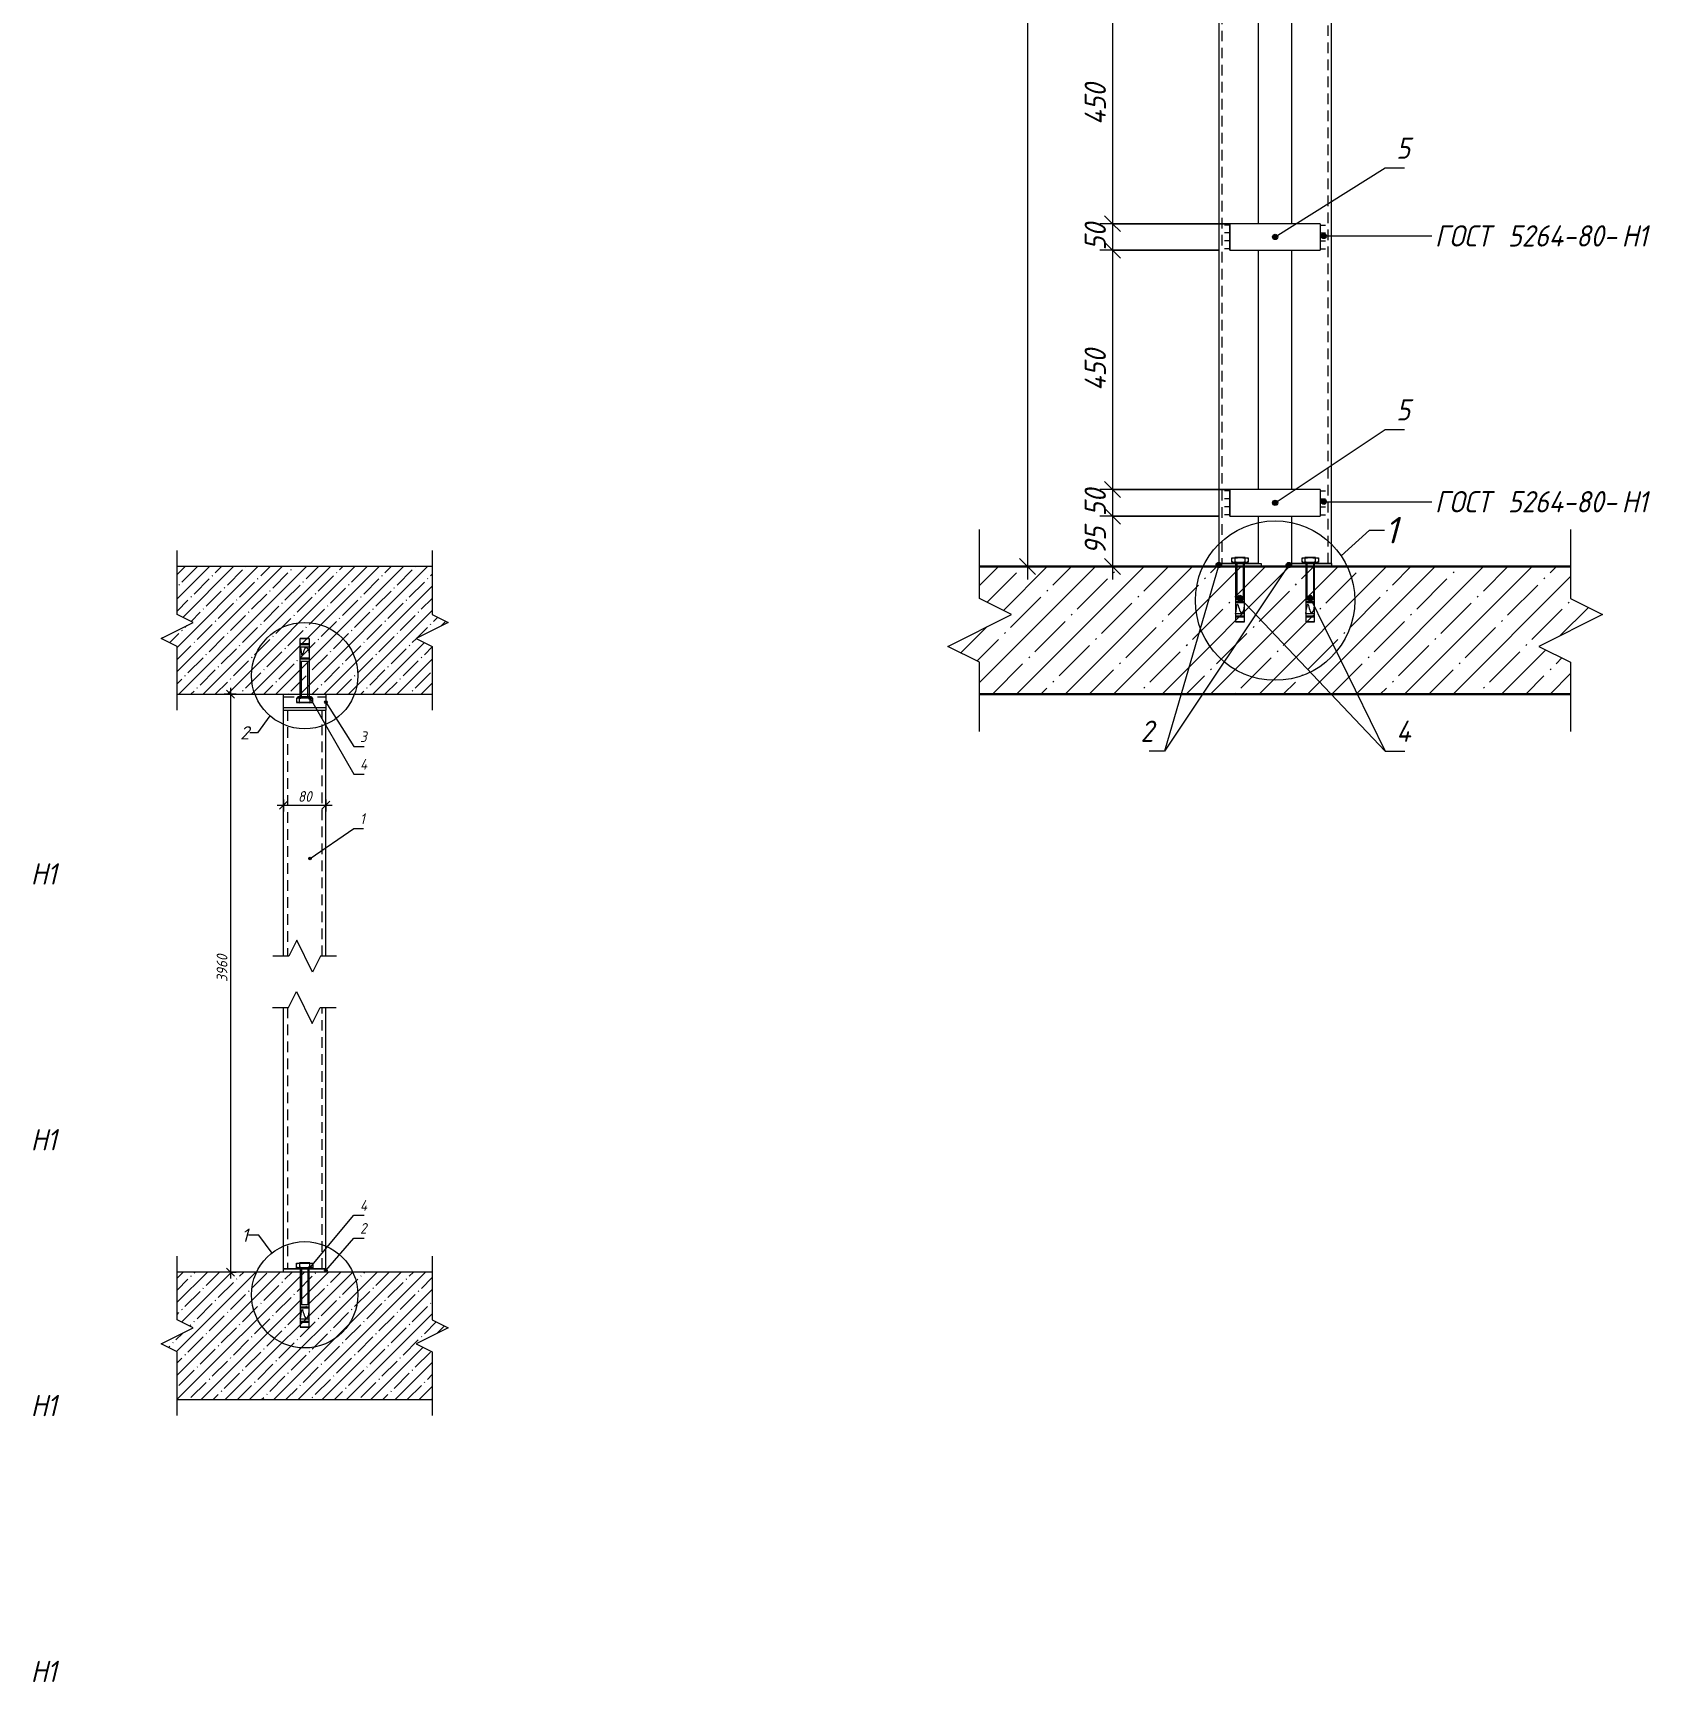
# Model space of a CAD drawing. Header units: millimetres. Extents: x 1525 to 46824, y -520 to 14115.
# Drawn here: x 24250 to 27292, y 6222 to 9324 of the extents above; entities that cross this region are included whole.
import ezdxf

# ---------------------------------------------------------------- set-up
doc = ezdxf.new("R2010")
doc.units = ezdxf.units.MM
doc.linetypes.add('200_ШТРИХ_ш1п0_6_', pattern=[32, 20, -12])
for name, color, linetype, lineweight in [('A-ANNO-DIMS', 7, 'Continuous', 9), ('A-ANNO-DIMS-10', 7, 'Continuous', 9), ('A-ANNO-DIMS-20', 7, 'Continuous', 9), ('A-DETL-1', 7, 'Continuous', 5), ('A-DETL-2', 7, '200_ШТРИХ_ш1п0_6_', 5), ('A-DETL-GENF-1', 7, 'Continuous', 5), ('A-FLOR-FNSH-1', 7, 'Continuous', 30), ('A-FLOR-FNSH-2', 7, 'Continuous', 20), ('A-FLOR-PATT-1', 7, 'Continuous', 5), ('A-GENM', 7, 'Continuous', 9), ('A-GENM-IDEN', 7, 'Continuous', 9), ('G-ANNO-TEXT', 7, 'Continuous', 9)]:
    doc.layers.add(name, color=color, linetype=linetype, lineweight=lineweight)
doc.styles.add('ISOCPEUR_I_1', font='isocpeui.ttf', dxfattribs={"width": 0.9, "height": 40})
doc.styles.add('ISOCPEUR_I_2', font='isocpeui.ttf', dxfattribs={"height": 50})
doc.styles.add('ISOCPEUR_I_3', font='isocpeui.ttf', dxfattribs={"width": 0.9, "height": 20})
doc.styles.add('ISOCPEUR_I_4', font='isocpeui.ttf', dxfattribs={"height": 25})
doc.dimstyles.new('ISO-2_0_0_9К_СРЕДНИЙ', dxfattribs={"dimscale": 304.8, "dimtxt": 39.839247, "dimasz": 0.098425, "dimexe": 0.07874, "dimexo": 0, "dimgap": 0, "dimtad": 1, "dimdec": 0, "dimzin": 0, "dimdsep": 46, "dimtxsty": 'ISOCPEUR_I_1', "dimblk1": 'OBLIQUE', "dimblk2": 'OBLIQUE', "dimsah": 1, "dimcen": 0.09, "dimdle": 0.07874, "dimazin": 0, "dimtfac": 1, "dimtdec": 4, "dimtix": 1, "dimtmove": 0, "dimatfit": 3, "dimfxl": 1, "dimtvp": 1, "dimtolj": 1, "dimtzin": 0, "dimarcsym": 2})
doc.dimstyles.new('ISO-2_0_0_9К_СРЕДНИЙ_1', dxfattribs={"dimscale": 304.8, "dimtxt": 19.919624, "dimasz": 0.049213, "dimexe": 0.03937, "dimexo": 0, "dimgap": 0, "dimtad": 1, "dimdec": 0, "dimzin": 0, "dimdsep": 46, "dimtxsty": 'ISOCPEUR_I_3', "dimblk1": 'OBLIQUE', "dimblk2": 'OBLIQUE', "dimsah": 1, "dimcen": 0.09, "dimdle": 0.03937, "dimazin": 0, "dimtfac": 1, "dimtdec": 4, "dimtix": 1, "dimtmove": 0, "dimatfit": 3, "dimfxl": 1, "dimtvp": 1, "dimtolj": 1, "dimtzin": 0, "dimarcsym": 2})
pattern_1 = [(45, (25858.573, 4305), (-22.80985, 22.80985), []), (45, (25881.383, 4305), (-22.80985, 22.80985), [40.322, -8.064, 1.341, -6.723])]

# ---------------------------------------------------------------- blocks, each defined once
blk = doc.blocks.new('Фахверк_Влож_Швеллер - Швеллер_Фахверка-28275502-АР1_1_Ф-22_2-3 эт_ копия')
at = {"layer": 'A-GENM'}
for p, q in [((10230, 8050), (10310, 8050)), ((10230, 7587.1), (10230, 8050)), ((10310, 7587.1), (10310, 8050))]:
    blk.add_line(p, q, dxfattribs=at)
blk = doc.blocks.new('Фахверк_Влож_Полоса верхняя - Полоса верхняя_Фахверка-25617959-АР1_1_Ф-22_2-3 эт_ копия')
at = {"layer": 'A-GENM'}
for p, q in [((10230, 8055), (10230, 8080)), ((10310, 8080), (10310, 8055)), ((10230, 8050), (10230, 8055)), ((10230, 8055), (10310, 8055)), ((10230, 8050), (10310, 8050)), ((10310, 8055), (10310, 8050))]:
    blk.add_line(p, q, dxfattribs=at)
blk = doc.blocks.new('DET_L_Линия разрыва1 - М10-27046020-АР1_1_Ф-22_2-3 эт_ копия')
at = {"layer": 'A-DETL-GENF-1'}
for p, q in [((10030, 8230), (10030, 8350)), ((10060, 8215), (10030, 8230)), ((10000, 8185), (10060, 8215)), ((10030, 8170), (10000, 8185)), ((10030, 8050), (10030, 8170))]:
    blk.add_line(p, q, dxfattribs=at)
blk = doc.blocks.new('DET_L_Линия разрыва1 - М10-V5-АР1_1_Ф-22_2-3 эт_ копия')
at = {"layer": 'A-DETL-GENF-1'}
for p, q in [((10510, 8350), (10510, 8230)), ((10510, 8230), (10540, 8215)), ((10540, 8215), (10480, 8185)), ((10480, 8185), (10510, 8170)), ((10510, 8170), (10510, 8050))]:
    blk.add_line(p, q, dxfattribs=at)
blk = doc.blocks.new('DET_L_Линия разрыва1 - М10-27045875-АР1_1_Ф-22_2-3 эт_ копия')
at = {"layer": 'A-DETL-GENF-1'}
for p, q in [((10255, 7617.1), (10240, 7587.1)), ((10285, 7557.1), (10255, 7617.1)), ((10240, 7587.1), (10210, 7587.1)), ((10300, 7587.1), (10285, 7557.1)), ((10330, 7587.1), (10300, 7587.1))]:
    blk.add_line(p, q, dxfattribs=at)
blk = doc.blocks.new('Фахверк_Влож_Швеллер - Швеллер_Фахверка-V6-АР1_1_Ф-22_2-3 эт_ копия')
at = {"layer": 'A-GENM'}
for p, q in [((10230, 6999.1), (10230, 7490.7)), ((10310, 6999.1), (10310, 7490.7)), ((10310, 6999.1), (10230, 6999.1))]:
    blk.add_line(p, q, dxfattribs=at)
blk = doc.blocks.new('Фахверк_Влож_Полоса нижняя - Полоса_Фахверка-25617960-АР1_1_Ф-22_2-3 эт_ копия')
at = {"layer": 'A-GENM'}
for p, q in [((10230, 6993.1), (10230, 6999.1)), ((10230, 6999.1), (10310, 6999.1)), ((10310, 6999.1), (10310, 6993.1))]:
    blk.add_line(p, q, dxfattribs=at)
blk = doc.blocks.new('DET_L_Линия разрыва1 - М10-27045885-АР1_1_Ф-22_2-3 эт_ копия')
at = {"layer": 'A-DETL-GENF-1'}
for p, q in [((10239.3, 7490.7), (10254.3, 7520.7)), ((10254.3, 7520.7), (10284.3, 7460.7)), ((10209.3, 7490.7), (10239.3, 7490.7)), ((10284.3, 7460.7), (10299.3, 7490.7)), ((10299.3, 7490.7), (10329.3, 7490.7))]:
    blk.add_line(p, q, dxfattribs=at)
blk = doc.blocks.new('Фахверк_Влож_Полоса боковая - Полоса_Фахверка-25655111-АР1_1_Ф-26_ Ф-26_1_3 эт_')
at = {"layer": 'A-GENM'}
for p, q in [((-7885, 11915), (-7885, 11965)), ((-7715, 11965), (-7885, 11965)), ((-7715, 11965), (-7715, 11915)), ((-7885, 11915), (-7715, 11915))]:
    blk.add_line(p, q, dxfattribs=at)
blk = doc.blocks.new('Фахверк_Влож_Уголок - Уголок_Фахверка-30979597-АР1_1_Ф-26_ Ф-26_1_3 эт_')
at = {"layer": 'A-GENM'}
for p, q in [((-7694, 8326), (-7694, 12240)), ((-7769, 9415), (-7769, 8965)), ((-7769, 8915), (-7769, 8465)), ((-7769, 8415), (-7769, 8326)), ((-7694, 8326), (-7769, 8326))]:
    blk.add_line(p, q, dxfattribs=at)
blk = doc.blocks.new('Фахверк_Влож_Полоса нижняя - Полоса_Фахверка-25617960-АР1_1_Ф-26_ Ф-26_1_3 эт_')
at = {"layer": 'A-GENM'}
for p, q in [((-7774, 8320), (-7774, 8326)), ((-7774, 8326), (-7694, 8326)), ((-7694, 8326), (-7694, 8320))]:
    blk.add_line(p, q, dxfattribs=at)
blk = doc.blocks.new('Фахверк_Влож_Уголок - Уголок_Фахверка-30979598-АР1_1_Ф-26_ Ф-26_1_3 эт_')
at = {"layer": 'A-GENM'}
for p, q in [((-7906, 12240), (-7906, 8326)), ((-7831, 8965), (-7831, 9415)), ((-7831, 8465), (-7831, 8915)), ((-7831, 8326), (-7831, 8415)), ((-7831, 8326), (-7906, 8326))]:
    blk.add_line(p, q, dxfattribs=at)
blk = doc.blocks.new('DET_L_Линия разрыва1 - М20-27085586-АР1_1_Ф-26_ Ф-26_1_3 эт_')
at = {"layer": 'A-DETL-GENF-1'}
for p, q in [((-8356, 12455), (-8356, 12585)), ((-8296, 12425), (-8356, 12455)), ((-8416, 12365), (-8296, 12425)), ((-8356, 12335), (-8416, 12365)), ((-8356, 12205), (-8356, 12335))]:
    blk.add_line(p, q, dxfattribs=at)
blk = doc.blocks.new('DIMBLOCK48-АР1_1_Ф-22_2-3 эт_ копия')
at = {"layer": 'A-ANNO-DIMS-10'}
for p, q in [((24632.2, 8080), (24609.6, 8080)), ((24621.6, 8092), (24621.6, 6981.1)), ((24621.6, 8080), (24632.2, 8080)), ((24632.2, 6993.1), (24609.6, 6993.1)), ((24621.6, 6993.1), (24632.2, 6993.1))]:
    blk.add_line(p, q, dxfattribs=at)
at = {"layer": 'A-ANNO-DIMS-10', "lineweight": 20}
for p, q in [((24621.6, 8080), (24614.1, 8087.5)), ((24621.6, 8080), (24629.1, 8072.5)), ((24621.6, 6993.1), (24614.1, 7000.6)), ((24621.6, 6993.1), (24629.1, 6985.6))]:
    blk.add_line(p, q, dxfattribs=at)
at = {"layer": 'A-ANNO-DIMS-10', "color": 0, "insert": (24595.4, 7538.9), "char_height": 20, "width": 60.678, "attachment_point": 1, "rotation": 90, "line_spacing_factor": 1.149209, "style": 'ISOCPEUR_I_3'}
blk.add_mtext('3960', dxfattribs=at)
blk = doc.blocks.new('_Oblique')
at = {"color": 0, "linetype": 'ByBlock', "lineweight": -2}
blk.add_line((-0.5, -0.5), (0.5, 0.5), dxfattribs=at)
blk = doc.blocks.new('DIMBLOCK49-АР1_1_Ф-22_2-3 эт_ копия')
at = {"layer": 'A-ANNO-DIMS-10'}
for p, q in [((24720.9, 7882.1), (24720.9, 7859.5)), ((24720.9, 7871.5), (24720.9, 7882.1)), ((24800.9, 7882.1), (24800.9, 7859.5)), ((24800.9, 7871.5), (24800.9, 7882.1)), ((24708.9, 7871.5), (24812.9, 7871.5))]:
    blk.add_line(p, q, dxfattribs=at)
at = {"layer": 'A-ANNO-DIMS-10', "lineweight": 20}
for p, q in [((24720.9, 7871.5), (24728.4, 7879)), ((24800.9, 7871.5), (24808.4, 7879)), ((24720.9, 7871.5), (24713.4, 7864)), ((24800.9, 7871.5), (24793.4, 7864))]:
    blk.add_line(p, q, dxfattribs=at)
at = {"layer": 'A-ANNO-DIMS-10', "color": 0, "insert": (24748.3, 7897.7), "char_height": 20, "width": 30.339, "attachment_point": 1, "line_spacing_factor": 1.149209, "style": 'ISOCPEUR_I_3'}
blk.add_mtext('80', dxfattribs=at)
blk = doc.blocks.new('DIMBLOCK52-АР1_1_Ф-26_ Ф-26_1_3 эт_')
at = {"layer": 'A-ANNO-DIMS-20', "lineweight": 20}
for p, q in [((26120.6, 12270), (26105.6, 12285)), ((26120.6, 12270), (26135.6, 12255)), ((26120.6, 8320), (26105.6, 8335)), ((26120.6, 8320), (26135.6, 8305))]:
    blk.add_line(p, q, dxfattribs=at)
at = {"layer": 'A-ANNO-DIMS-20'}
for p, q in [((26120.6, 12294), (26120.6, 8296)), ((26141.8, 12270), (26096.6, 12270)), ((26120.6, 12270), (26141.8, 12270)), ((26141.8, 8320), (26096.6, 8320)), ((26120.6, 8320), (26141.8, 8320))]:
    blk.add_line(p, q, dxfattribs=at)
at = {"layer": 'A-ANNO-DIMS-20', "color": 0, "insert": (26068.3, 10244.4), "char_height": 40, "width": 121.356, "attachment_point": 1, "rotation": 90, "line_spacing_factor": 1.149209, "style": 'ISOCPEUR_I_1'}
blk.add_mtext('3950', dxfattribs=at)
blk = doc.blocks.new('DIMBLOCK65-АР1_1_Ф-26_ Ф-26_1_3 эт_')
at = {"layer": 'A-ANNO-DIMS-20', "lineweight": 20}
for p, q in [((26280.6, 9415), (26265.6, 9430)), ((26280.6, 9415), (26295.6, 9400)), ((26280.6, 8965), (26265.6, 8980)), ((26280.6, 8965), (26295.6, 8950))]:
    blk.add_line(p, q, dxfattribs=at)
at = {"layer": 'A-ANNO-DIMS-20'}
for p, q in [((26501.7, 9415), (26256.6, 9415)), ((26280.6, 9415), (26280.6, 8965)), ((26280.6, 9415), (26501.7, 9415)), ((26501.7, 8965), (26256.6, 8965)), ((26280.6, 8965), (26501.7, 8965))]:
    blk.add_line(p, q, dxfattribs=at)
at = {"layer": 'A-ANNO-DIMS-20', "color": 0, "insert": (26228.3, 9150.5), "char_height": 40, "width": 94.695, "attachment_point": 1, "rotation": 90, "line_spacing_factor": 1.149209, "style": 'ISOCPEUR_I_1'}
blk.add_mtext('450', dxfattribs=at)
blk = doc.blocks.new('DIMBLOCK66-АР1_1_Ф-26_ Ф-26_1_3 эт_')
at = {"layer": 'A-ANNO-DIMS-20'}
for p, q in [((26501.7, 8965), (26256.6, 8965)), ((26280.6, 8965), (26280.6, 8915)), ((26280.6, 8965), (26501.7, 8965)), ((26480.7, 8915), (26256.6, 8915)), ((26280.6, 8915), (26480.7, 8915))]:
    blk.add_line(p, q, dxfattribs=at)
at = {"layer": 'A-ANNO-DIMS-20', "lineweight": 20}
for p, q in [((26280.6, 8965), (26265.6, 8980)), ((26280.6, 8965), (26295.6, 8950)), ((26280.6, 8915), (26265.6, 8930)), ((26280.6, 8915), (26295.6, 8900))]:
    blk.add_line(p, q, dxfattribs=at)
at = {"layer": 'A-ANNO-DIMS-20', "color": 0, "insert": (26228.3, 8914.7), "char_height": 40, "width": 60.678, "attachment_point": 1, "rotation": 90, "line_spacing_factor": 1.149209, "style": 'ISOCPEUR_I_1'}
blk.add_mtext('50', dxfattribs=at)
blk = doc.blocks.new('DIMBLOCK67-АР1_1_Ф-26_ Ф-26_1_3 эт_')
at = {"layer": 'A-ANNO-DIMS-20'}
for p, q in [((26480.7, 8915), (26256.6, 8915)), ((26280.6, 8915), (26280.6, 8465)), ((26280.6, 8915), (26480.7, 8915)), ((26501.7, 8465), (26256.6, 8465)), ((26280.6, 8465), (26501.7, 8465))]:
    blk.add_line(p, q, dxfattribs=at)
at = {"layer": 'A-ANNO-DIMS-20', "lineweight": 20}
for p, q in [((26280.6, 8915), (26265.6, 8930)), ((26280.6, 8915), (26295.6, 8900)), ((26280.6, 8465), (26265.6, 8480)), ((26280.6, 8465), (26295.6, 8450))]:
    blk.add_line(p, q, dxfattribs=at)
at = {"layer": 'A-ANNO-DIMS-20', "color": 0, "insert": (26228.3, 8650.5), "char_height": 40, "width": 94.695, "attachment_point": 1, "rotation": 90, "line_spacing_factor": 1.149209, "style": 'ISOCPEUR_I_1'}
blk.add_mtext('450', dxfattribs=at)
blk = doc.blocks.new('DIMBLOCK68-АР1_1_Ф-26_ Ф-26_1_3 эт_')
at = {"layer": 'A-ANNO-DIMS-20', "lineweight": 20}
for p, q in [((26280.6, 8465), (26265.6, 8480)), ((26280.6, 8465), (26295.6, 8450)), ((26280.6, 8415), (26265.6, 8430)), ((26280.6, 8415), (26295.6, 8400))]:
    blk.add_line(p, q, dxfattribs=at)
at = {"layer": 'A-ANNO-DIMS-20'}
for p, q in [((26501.7, 8465), (26256.6, 8465)), ((26280.6, 8465), (26280.6, 8415)), ((26280.6, 8465), (26501.7, 8465)), ((26480.7, 8415), (26256.6, 8415)), ((26280.6, 8415), (26480.7, 8415))]:
    blk.add_line(p, q, dxfattribs=at)
at = {"layer": 'A-ANNO-DIMS-20', "color": 0, "insert": (26228.3, 8414.7), "char_height": 40, "width": 60.678, "attachment_point": 1, "rotation": 90, "line_spacing_factor": 1.149209, "style": 'ISOCPEUR_I_1'}
blk.add_mtext('50', dxfattribs=at)
blk = doc.blocks.new('DIMBLOCK69-АР1_1_Ф-26_ Ф-26_1_3 эт_')
at = {"layer": 'A-ANNO-DIMS-20'}
for p, q in [((26480.7, 8415), (26256.6, 8415)), ((26280.6, 8415), (26280.6, 8296)), ((26280.6, 8415), (26480.7, 8415)), ((26301.8, 8320), (26256.6, 8320)), ((26280.6, 8320), (26301.8, 8320))]:
    blk.add_line(p, q, dxfattribs=at)
at = {"layer": 'A-ANNO-DIMS-20', "lineweight": 20}
for p, q in [((26280.6, 8415), (26265.6, 8430)), ((26280.6, 8415), (26295.6, 8400)), ((26280.6, 8320), (26265.6, 8335)), ((26280.6, 8320), (26295.6, 8305))]:
    blk.add_line(p, q, dxfattribs=at)
at = {"layer": 'A-ANNO-DIMS-20', "color": 0, "insert": (26228.3, 8342.2), "char_height": 40, "width": 60.678, "attachment_point": 1, "rotation": 90, "line_spacing_factor": 1.149209, "style": 'ISOCPEUR_I_1'}
blk.add_mtext('95', dxfattribs=at)

msp = doc.modelspace()

# ---------------------------------------------------------------- hatches: boundary and pattern name
at = {"layer": 'A-FLOR-PATT-1'}
h = msp.add_hatch(dxfattribs=at)
h.set_pattern_fill('FP_4', color=256, style=0, pattern_type=2)
h.set_pattern_definition(pattern_1)
h.paths.add_polyline_path([(24520.92782, 8079.99983), (25000.92782, 8079.99983), (25000.92782, 8170), (24970.92782, 8185), (25030.92782, 8215), (25000.92782, 8230), (25000.92782, 8319.99971), (24520.92782, 8319.99971), (24520.92782, 8230), (24550.92782, 8215), (24490.92782, 8185), (24520.92782, 8170), (24520.92782, 8096.69802)], flags=0)
h = msp.add_hatch(dxfattribs=at)
h.set_pattern_fill('FP_5', color=256, style=0, pattern_type=2)
h.set_pattern_definition([(45, (27708.36, 4305), (-45.6197, 45.6197), []), (45, (27753.98, 4305), (-45.6197, 45.6197), [80.645, -16.129, 2.682, -13.447])])
h.paths.add_polyline_path([(27082.69779, 8080), (27142.69779, 8080), (27142.69779, 8140), (27082.69779, 8170), (27202.69779, 8230), (27142.69779, 8260), (27142.69779, 8320), (26030.69779, 8320), (26030.69779, 8260), (26090.69779, 8230), (25970.69779, 8170), (26030.69779, 8140), (26030.69779, 8080)], flags=0)
h = msp.add_hatch(dxfattribs=at)
h.set_pattern_fill('FP_4', color=256, style=0, pattern_type=2)
h.set_pattern_definition(pattern_1)
h.paths.add_polyline_path([(24520.92782, 6753.12912), (25000.92782, 6753.12912), (25000.92782, 6843.12903), (24970.92782, 6858.12903), (25030.92782, 6888.12903), (25000.92782, 6903.12903), (25000.92782, 6993.129), (24520.92782, 6993.129), (24520.92782, 6903.12903), (24550.92782, 6888.12903), (24490.92782, 6858.12903), (24520.92782, 6843.12903), (24520.92782, 6769.82723)], flags=0)
at = {"layer": 'A-GENM-IDEN'}
h = msp.add_hatch(color=256, dxfattribs=at)
edge = h.paths.add_edge_path(flags=0)
edge.add_arc((26586.68405, 8940), 5, 0, 360)
h = msp.add_hatch(color=256, dxfattribs=at)
edge = h.paths.add_edge_path(flags=0)
edge.add_arc((26586.68405, 8440), 5, 0, 360)
h = msp.add_hatch(color=256, dxfattribs=at)
edge = h.paths.add_edge_path(flags=0)
edge.add_arc((26480.68405, 8323), 5, 0, 360)
h = msp.add_hatch(color=256, dxfattribs=at)
edge = h.paths.add_edge_path(flags=0)
edge.add_arc((26612.68405, 8323), 5, 0, 360)
h = msp.add_hatch(color=256, dxfattribs=at)
edge = h.paths.add_edge_path(flags=0)
edge.add_arc((26520.43084, 8261.12173), 5, 0, 360)
h = msp.add_hatch(color=256, dxfattribs=at)
edge = h.paths.add_edge_path(flags=0)
edge.add_arc((26652.43084, 8261.12173), 5, 0, 360)
h = msp.add_hatch(color=256, dxfattribs=at)
edge = h.paths.add_edge_path(flags=0)
edge.add_arc((24770.92782, 8072.5), 2.5, 0, 360)
h = msp.add_hatch(color=256, dxfattribs=at)
edge = h.paths.add_edge_path(flags=0)
edge.add_arc((24800.92782, 8065), 2.5, 0, 360)
h = msp.add_hatch(color=256, dxfattribs=at)
edge = h.paths.add_edge_path(flags=0)
edge.add_arc((24770.92782, 7770.95773), 2.5, 0, 360)
h = msp.add_hatch(color=256, dxfattribs=at)
edge = h.paths.add_edge_path(flags=0)
edge.add_arc((24770.92782, 7001.62903), 2.5, 0, 360)
h = msp.add_hatch(color=256, dxfattribs=at)
edge = h.paths.add_edge_path(flags=0)
edge.add_arc((24800.92782, 6996.12903), 2.5, 0, 360)
at = {"layer": 'G-ANNO-TEXT'}
h = msp.add_hatch(color=256, dxfattribs=at)
edge = h.paths.add_edge_path(flags=0)
edge.add_arc((26678.16119, 8941.99135), 5, 0, 360)
h = msp.add_hatch(color=256, dxfattribs=at)
edge = h.paths.add_edge_path(flags=0)
edge.add_arc((26678.16119, 8441.99135), 5, 0, 360)

# ---------------------------------------------------------------- linework, layer by layer
at = {"layer": 'A-DETL-1'}
for p, q in [((26501.68405, 8965), (26501.68405, 8915)), ((26671.68405, 8965), (26671.68405, 8915)), ((26501.68405, 8962.5), (26491.68405, 8962.5)), ((26501.68405, 8947.5), (26491.68405, 8947.5)), ((26671.68405, 8962.5), (26681.68405, 8962.5)), ((26671.68405, 8947.5), (26681.68405, 8947.5)), ((26501.68405, 8932.5), (26491.68405, 8932.5)), ((26501.68405, 8917.5), (26491.68405, 8917.5)), ((26671.68405, 8932.5), (26681.68405, 8932.5)), ((26671.68405, 8917.5), (26681.68405, 8917.5)), ((26501.68405, 8462.5), (26491.68405, 8462.5)), ((26501.68405, 8447.5), (26491.68405, 8447.5)), ((26501.68405, 8465), (26501.68405, 8415)), ((26671.68405, 8465), (26671.68405, 8415)), ((26671.68405, 8462.5), (26681.68405, 8462.5)), ((26671.68405, 8447.5), (26681.68405, 8447.5)), ((26501.68405, 8432.5), (26491.68405, 8432.5)), ((26501.68405, 8417.5), (26491.68405, 8417.5)), ((26671.68405, 8432.5), (26681.68405, 8432.5)), ((26671.68405, 8417.5), (26681.68405, 8417.5)), ((26505.27613, 8336.39795), (26510.76473, 8337.16681)), ((26505.27613, 8328.20467), (26505.27613, 8336.39795)), ((26510.76473, 8327.43581), (26505.27613, 8328.20467)), ((26533.35874, 8327.43581), (26508.00937, 8327.43581)), ((26508.00937, 8327.43581), (26508.00937, 8326)), ((26533.35874, 8326), (26508.00937, 8326)), ((26530.60337, 8337.18427), (26510.76473, 8337.18427)), ((26510.76473, 8337.18427), (26510.76473, 8327.43581)), ((26530.60337, 8327.43581), (26510.76473, 8327.43581)), ((26512.41795, 8326), (26512.41795, 8216)), ((26514.5264, 8326), (26514.5264, 8258.94232)), ((26515.14047, 8326), (26517.1832, 8326)), ((26526.84171, 8326), (26526.84171, 8258.94232)), ((26528.95015, 8216), (26528.95015, 8326)), ((26530.60337, 8327.43581), (26530.60337, 8337.18427)), ((26530.60337, 8337.16681), (26536.09198, 8336.39795)), ((26536.09198, 8328.20467), (26530.60337, 8327.43581)), ((26533.35874, 8326), (26533.35874, 8327.43581)), ((26536.09198, 8336.39795), (26536.09198, 8328.20467)), ((26637.27613, 8336.39795), (26642.76473, 8337.16681)), ((26637.27613, 8328.20467), (26637.27613, 8336.39795)), ((26642.76473, 8327.43581), (26637.27613, 8328.20467)), ((26665.35874, 8327.43581), (26640.00937, 8327.43581)), ((26640.00937, 8327.43581), (26640.00937, 8326)), ((26665.35874, 8326), (26640.00937, 8326)), ((26662.60337, 8337.18427), (26642.76473, 8337.18427)), ((26642.76473, 8337.18427), (26642.76473, 8327.43581)), ((26662.60337, 8327.43581), (26642.76473, 8327.43581)), ((26644.41795, 8326), (26644.41795, 8216)), ((26646.5264, 8326), (26646.5264, 8258.94232)), ((26647.14047, 8326), (26649.1832, 8326)), ((26658.84171, 8326), (26658.84171, 8258.94232)), ((26660.95015, 8216), (26660.95015, 8326)), ((26662.60337, 8327.43581), (26662.60337, 8337.18427)), ((26662.60337, 8337.16681), (26668.09198, 8336.39795)), ((26668.09198, 8328.20467), (26662.60337, 8327.43581)), ((26665.35874, 8326), (26665.35874, 8327.43581)), ((26668.09198, 8336.39795), (26668.09198, 8328.20467)), ((26512.41795, 8258.94232), (26528.95015, 8258.94232)), ((26512.41795, 8254.80927), (26528.95015, 8254.80927)), ((26512.41795, 8252.74274), (26528.95015, 8252.74274)), ((26514.48448, 8254.80927), (26514.48448, 8252.74274)), ((26514.57321, 8254.80927), (26514.57321, 8252.74274)), ((26644.41795, 8258.94232), (26660.95015, 8258.94232)), ((26644.41795, 8254.80927), (26660.95015, 8254.80927)), ((26644.41795, 8252.74274), (26660.95015, 8252.74274)), ((26646.48448, 8254.80927), (26646.48448, 8252.74274)), ((26646.57321, 8254.80927), (26646.57321, 8252.74274)), ((26512.41795, 8231.77981), (26528.95015, 8231.77981)), ((26512.41795, 8227.64676), (26528.95015, 8227.64676)), ((26513.38988, 8225.58023), (26527.97823, 8225.58023)), ((26644.41795, 8231.77981), (26660.95015, 8231.77981)), ((26644.41795, 8227.64676), (26660.95015, 8227.64676)), ((26645.38988, 8225.58023), (26659.97823, 8225.58023)), ((26528.95015, 8216), (26512.41795, 8216)), ((26512.41795, 8216), (26528.95015, 8216)), ((26660.95015, 8216), (26644.41795, 8216)), ((26644.41795, 8216), (26660.95015, 8216)), ((24769.19392, 8185), (24752.66172, 8185)), ((24752.66172, 8185), (24769.19392, 8185)), ((24752.66172, 8075), (24752.66172, 8185)), ((24752.66172, 8173.35324), (24769.19392, 8173.35324)), ((24752.66172, 8169.22019), (24769.19392, 8169.22019)), ((24753.63365, 8175.41977), (24768.22199, 8175.41977)), ((24769.19392, 8185), (24769.19392, 8075)), ((24752.66172, 8148.25726), (24769.19392, 8148.25726)), ((24752.66172, 8146.19073), (24769.19392, 8146.19073)), ((24752.66172, 8142.05768), (24769.19392, 8142.05768)), ((24754.72825, 8146.19073), (24754.72825, 8148.25726)), ((24754.77017, 8075), (24754.77017, 8142.05768)), ((24754.81698, 8146.19073), (24754.81698, 8148.25726)), ((24767.08548, 8075), (24767.08548, 8142.05768)), ((24751.0085, 8073.56419), (24745.5199, 8072.79533)), ((24745.5199, 8072.79533), (24745.5199, 8064.60205)), ((24745.5199, 8064.60205), (24751.0085, 8063.83319)), ((24748.25314, 8073.56419), (24748.25314, 8075)), ((24773.60251, 8075), (24748.25314, 8075)), ((24773.60251, 8073.56419), (24748.25314, 8073.56419)), ((24751.0085, 8063.81573), (24751.0085, 8073.56419)), ((24770.84714, 8073.56419), (24751.0085, 8073.56419)), ((24755.38424, 8075), (24757.42697, 8075)), ((24776.33575, 8072.79533), (24770.84714, 8073.56419)), ((24770.84714, 8073.56419), (24770.84714, 8063.81573)), ((24770.84714, 8063.83319), (24776.33575, 8064.60205)), ((24773.60251, 8075), (24773.60251, 8073.56419)), ((24776.33575, 8064.60205), (24776.33575, 8072.79533)), ((24770.84714, 8063.81573), (24751.0085, 8063.81573)), ((24745.5199, 7009.52698), (24751.0085, 7010.29583)), ((24770.84714, 7010.3133), (24751.0085, 7010.3133)), ((24751.0085, 7010.3133), (24751.0085, 7000.56484)), ((24770.84714, 7000.56484), (24770.84714, 7010.3133)), ((24770.84714, 7010.29583), (24776.33575, 7009.52698)), ((24745.5199, 7001.3337), (24745.5199, 7009.52698)), ((24751.0085, 7000.56484), (24745.5199, 7001.3337)), ((24773.60251, 7000.56484), (24748.25314, 7000.56484)), ((24748.25314, 7000.56484), (24748.25314, 6999.12903)), ((24773.60251, 6999.12903), (24748.25314, 6999.12903)), ((24770.84714, 7000.56484), (24751.0085, 7000.56484)), ((24752.66172, 6999.12903), (24752.66172, 6889.12903)), ((24754.77017, 6999.12903), (24754.77017, 6932.07134)), ((24755.38424, 6999.12903), (24757.42697, 6999.12903)), ((24767.08548, 6999.12903), (24767.08548, 6932.07134)), ((24769.19392, 6889.12903), (24769.19392, 6999.12903)), ((24776.33575, 7001.3337), (24770.84714, 7000.56484)), ((24773.60251, 6999.12903), (24773.60251, 7000.56484)), ((24776.33575, 7009.52698), (24776.33575, 7001.3337)), ((24752.66172, 6932.07134), (24769.19392, 6932.07134)), ((24752.66172, 6927.93829), (24769.19392, 6927.93829)), ((24752.66172, 6925.87177), (24769.19392, 6925.87177)), ((24754.72825, 6927.93829), (24754.72825, 6925.87177)), ((24754.81698, 6927.93829), (24754.81698, 6925.87177)), ((24752.66172, 6904.90884), (24769.19392, 6904.90884)), ((24752.66172, 6900.77579), (24769.19392, 6900.77579)), ((24769.19392, 6889.12903), (24752.66172, 6889.12903)), ((24752.66172, 6889.12903), (24769.19392, 6889.12903)), ((24753.63365, 6898.70926), (24768.22199, 6898.70926))]:
    msp.add_line(p, q, dxfattribs=at)
for centre, radius in [((26586.68405, 8256.13346), 150), ((24760.92782, 8115), 100), ((24760.92782, 6950.3133), 100)]:
    msp.add_circle(centre, radius, dxfattribs=at)
for centre, radius, start, end in [((26508.40499, 8331.87733), 4.22871, 56.08031185, 137.72360384), ((26508.40499, 8332.74275), 4.22871, 222.27639616, 303.91968815), ((26520.68405, 8293.46125), 42.8477, 76.61449587, 103.38550413), ((26520.68405, 8371.15883), 42.8477, 256.61449587, 283.38550413), ((26532.96312, 8331.87733), 4.22871, 42.27639616, 123.91968816), ((26532.96312, 8332.74275), 4.22871, 236.08031184, 317.72360384), ((26640.40499, 8331.87733), 4.22871, 56.08031185, 137.72360384), ((26640.40499, 8332.74275), 4.22871, 222.27639616, 303.91968815), ((26652.68405, 8293.46125), 42.8477, 76.61449587, 103.38550413), ((26652.68405, 8371.15883), 42.8477, 256.61449587, 283.38550413), ((26664.96312, 8331.87733), 4.22871, 42.27639616, 123.91968816), ((26664.96312, 8332.74275), 4.22871, 236.08031184, 317.72360384), ((26513.59856, 8226.9402), 1.37588, 210.89948546, 261.27655106), ((26527.76955, 8226.9402), 1.37588, 278.72344894, 329.10051461), ((26645.59856, 8226.9402), 1.37588, 210.89948546, 261.27655106), ((26659.76955, 8226.9402), 1.37588, 278.72344894, 329.10051461), ((24753.84232, 8174.0598), 1.37588, 98.72344894, 149.10051454), ((24768.01332, 8174.0598), 1.37588, 30.89948539, 81.27655106), ((24748.64875, 8068.25725), 4.22871, 56.08031185, 137.72360384), ((24748.64875, 8069.12267), 4.22871, 222.27639616, 303.91968815), ((24760.92782, 8029.84117), 42.8477, 76.61449587, 103.38550413), ((24760.92782, 8107.53875), 42.8477, 256.61449587, 283.38550413), ((24773.20689, 8068.25725), 4.22871, 42.27639616, 123.91968816), ((24773.20689, 8069.12267), 4.22871, 236.08031184, 317.72360384), ((24748.64875, 7005.00636), 4.22871, 56.08031185, 137.72360384), ((24748.64875, 7005.87178), 4.22871, 222.27639616, 303.91968815), ((24760.92782, 6966.59028), 42.8477, 76.61449587, 103.38550413), ((24760.92782, 7044.28786), 42.8477, 256.61449587, 283.38550413), ((24773.20689, 7005.00636), 4.22871, 42.27639616, 123.91968816), ((24773.20689, 7005.87178), 4.22871, 236.08031184, 317.72360384), ((24753.84232, 6900.06923), 1.37588, 210.89948546, 261.27655106), ((24768.01332, 6900.06923), 1.37588, 278.72344894, 329.10051461)]:
    msp.add_arc(centre, radius, start, end, dxfattribs=at)
for points in [[(26512.41795, 8231.77981), (26513.59779, 8236.49645), (26516.05974, 8261.95494), (26519.82082, 8224.48281), (26528.95015, 8236.47059), (26528.95015, 8247.4686)], [(26644.41795, 8231.77981), (26645.59779, 8236.49645), (26648.05974, 8261.95494), (26651.82082, 8224.48281), (26660.95015, 8236.47059), (26660.95015, 8247.4686)], [(24752.66172, 8169.22019), (24753.84156, 8164.50355), (24756.30351, 8139.04506), (24760.06458, 8176.51719), (24769.19392, 8164.52941), (24769.19392, 8153.5314)], [(24752.66172, 6904.90884), (24753.84156, 6909.62548), (24756.30351, 6935.08397), (24760.06458, 6897.61184), (24769.19392, 6909.59962), (24769.19392, 6920.59763)]]:
    msp.add_open_spline(points, degree=3, knots=[3.9471277548, 3.9471277548, 3.9471277548, 3.9471277548, 10.0959961781, 20.1294367149, 28.5838158581, 28.5838158581, 28.5838158581, 28.5838158581], dxfattribs=at)
at = {"layer": 'A-DETL-2'}
for p, q in [((26486.68405, 12240), (26486.68405, 8326)), ((26686.68405, 8326), (26686.68405, 12240)), ((24720.92782, 8075), (24800.92782, 8075)), ((24728.32782, 8050), (24728.32782, 7587.0565)), ((24793.52782, 7587.0565), (24793.52782, 8050)), ((24728.32782, 7490.7039), (24728.32782, 6999.12903)), ((24793.52782, 6999.12903), (24793.52782, 7490.7039))]:
    msp.add_line(p, q, dxfattribs=at)
at = {"layer": 'A-FLOR-FNSH-1'}
for p, q in [((27142.69779, 8320), (26030.69779, 8320)), ((26030.69779, 8080), (27142.69779, 8080))]:
    msp.add_line(p, q, dxfattribs=at)
at = {"layer": 'A-FLOR-FNSH-2'}
for p, q in [((25000.92782, 8320), (24520.92782, 8320)), ((24520.92782, 8080), (25000.92782, 8080)), ((25000.92782, 6993.12903), (24520.92782, 6993.12903)), ((24520.92782, 6753.12903), (25000.92782, 6753.12903))]:
    msp.add_line(p, q, dxfattribs=at)
at = {"layer": 'A-GENM-IDEN'}
for p, q in [((26586.68405, 8940), (26793.66596, 9069.84571)), ((26793.66596, 9069.84571), (26830.02285, 9069.84571)), ((26586.68405, 8440), (26793.66596, 8577.63821)), ((26793.66596, 8577.63821), (26830.02285, 8577.63821)), ((26612.68405, 8323), (26378.26379, 7973.13402)), ((26480.68405, 8323), (26378.26379, 7973.13402)), ((26520.43084, 8261.12173), (26793.66596, 7973.13402)), ((26652.43084, 8261.12173), (26793.66596, 7973.13402)), ((24770.92782, 8072.5), (24853.63095, 7929.61081)), ((24800.92782, 8065), (24853.63095, 7981.45396)), ((24853.63095, 7981.45396), (24872.75504, 7981.45396)), ((26378.26379, 7973.13402), (26349.52179, 7973.13402)), ((26378.26379, 7973.13402), (26349.52179, 7973.13402)), ((26793.66596, 7973.13402), (26830.6685, 7973.13402)), ((26793.66596, 7973.13402), (26830.6685, 7973.13402)), ((24853.63095, 7929.61081), (24873.07787, 7929.61081)), ((24770.92782, 7770.95773), (24853.63095, 7827.15434)), ((24853.63095, 7827.15434), (24871.30434, 7827.15434)), ((24770.92782, 7001.62903), (24853.63095, 7099.8382)), ((24853.63095, 7099.8382), (24873.07787, 7099.8382)), ((24800.92782, 6996.12903), (24853.63095, 7056.68757)), ((24853.63095, 7056.68757), (24873.05243, 7056.68757))]:
    msp.add_line(p, q, dxfattribs=at)
for centre, radius in [((26586.68405, 8940), 5), ((26586.68405, 8440), 5), ((26480.68405, 8323), 5), ((26612.68405, 8323), 5), ((26520.43084, 8261.12173), 5), ((26652.43084, 8261.12173), 5), ((24770.92782, 8072.5), 2.5), ((24800.92782, 8065), 2.5), ((24770.92782, 7770.95773), 2.5), ((24770.92782, 7001.62903), 2.5), ((24800.92782, 6996.12903), 2.5)]:
    msp.add_circle(centre, radius, dxfattribs=at)
at = {"layer": 'G-ANNO-TEXT'}
for p, q in [((26678.16119, 8941.99135), (26881.3231, 8941.99135)), ((26678.16119, 8441.99135), (26881.3231, 8441.99135)), ((26710.77635, 8340.34902), (26763.9576, 8388.513)), ((26763.9576, 8388.513), (26792.54055, 8388.513)), ((24695.62207, 8039.10568), (24672.16636, 8007.35876)), ((24672.16636, 8007.35876), (24657.99217, 8007.35876)), ((24674.71858, 7062.49554), (24655.25273, 7062.49554)), ((24699.61195, 7028.69368), (24674.71858, 7062.49554))]:
    msp.add_line(p, q, dxfattribs=at)
for centre in [(26678.16119, 8941.99135), (26678.16119, 8441.99135)]:
    msp.add_circle(centre, 5, dxfattribs=at)

# ---------------------------------------------------------------- block references
at = {"layer": 'A-DETL-GENF-1'}
for name, p in [('DET_L_Линия разрыва1 - М20-27085586-АР1_1_Ф-26_ Ф-26_1_3 эт_', (34386.68406, -4195)), ('DET_L_Линия разрыва1 - М10-27046020-АР1_1_Ф-22_2-3 эт_ копия', (14490.92782, 0)), ('DET_L_Линия разрыва1 - М10-V5-АР1_1_Ф-22_2-3 эт_ копия', (14490.92782, 0)), ('DET_L_Линия разрыва1 - М10-27045875-АР1_1_Ф-22_2-3 эт_ копия', (14490.92782, 0)), ('DET_L_Линия разрыва1 - М10-27045885-АР1_1_Ф-22_2-3 эт_ копия', (14490.92782, 0)), ('DET_L_Линия разрыва1 - М10-27046020-АР1_1_Ф-22_2-3 эт_ копия', (14490.92782, -1326.87097)), ('DET_L_Линия разрыва1 - М10-V5-АР1_1_Ф-22_2-3 эт_ копия', (14490.92782, -1326.87097))]:
    msp.add_blockref(name, p, dxfattribs=at)
at = {"layer": 'A-DETL-GENF-1', "rotation": 180}
msp.add_blockref('DET_L_Линия разрыва1 - М20-27085586-АР1_1_Ф-26_ Ф-26_1_3 эт_', (18786.71152, 20595), dxfattribs=at)
at = {"layer": 'A-GENM'}
for name, p in [('Фахверк_Влож_Уголок - Уголок_Фахверка-30979598-АР1_1_Ф-26_ Ф-26_1_3 эт_', (34386.68406, 0)), ('Фахверк_Влож_Уголок - Уголок_Фахверка-30979597-АР1_1_Ф-26_ Ф-26_1_3 эт_', (34386.68406, 0)), ('Фахверк_Влож_Полоса боковая - Полоса_Фахверка-25655111-АР1_1_Ф-26_ Ф-26_1_3 эт_', (34386.68406, -3000)), ('Фахверк_Влож_Полоса боковая - Полоса_Фахверка-25655111-АР1_1_Ф-26_ Ф-26_1_3 эт_', (34386.68406, -3500)), ('Фахверк_Влож_Полоса нижняя - Полоса_Фахверка-25617960-АР1_1_Ф-26_ Ф-26_1_3 эт_', (34254.68406, 0)), ('Фахверк_Влож_Полоса нижняя - Полоса_Фахверка-25617960-АР1_1_Ф-26_ Ф-26_1_3 эт_', (34386.68406, 0)), ('Фахверк_Влож_Полоса верхняя - Полоса верхняя_Фахверка-25617959-АР1_1_Ф-22_2-3 эт_ копия', (14490.92782, 0)), ('Фахверк_Влож_Швеллер - Швеллер_Фахверка-28275502-АР1_1_Ф-22_2-3 эт_ копия', (14490.92782, 0)), ('Фахверк_Влож_Швеллер - Швеллер_Фахверка-V6-АР1_1_Ф-22_2-3 эт_ копия', (14490.92782, 0)), ('Фахверк_Влож_Полоса нижняя - Полоса_Фахверка-25617960-АР1_1_Ф-22_2-3 эт_ копия', (14490.92782, 0))]:
    msp.add_blockref(name, p, dxfattribs=at)

# ---------------------------------------------------------------- texts
at = {"layer": 'A-GENM-IDEN', "attachment_point": 1}
for s, insert, char_height, width, style in [('\\fISOCPEUR|b0|i1|c204|p34|;\\W.9;5', (26814.5585, 9127.06863), 40, 31.746825, 'ISOCPEUR_I_1'), ('\\fISOCPEUR|b0|i1|c204|p34|;\\W.9;5', (26814.5585, 8634.86113), 40, 31.746825, 'ISOCPEUR_I_1'), ('\\fISOCPEUR|b0|i1|c204|p34|;\\W.9;3', (24865.02287, 8010.06542), 20, 15.8734125, 'ISOCPEUR_I_3'), ('\\fISOCPEUR|b0|i1|c204|p34|;\\W.9;2', (26333.46266, 8030.35694), 40, 31.746825, 'ISOCPEUR_I_1'), ('\\fISOCPEUR|b0|i1|c204|p34|;\\W.9;2', (26333.46266, 8030.35694), 40, 31.746825, 'ISOCPEUR_I_1'), ('\\fISOCPEUR|b0|i1|c204|p34|;\\W.9;4', (26814.5585, 8030.35694), 40, 37.518975, 'ISOCPEUR_I_1'), ('\\fISOCPEUR|b0|i1|c204|p34|;\\W.9;4', (26814.5585, 8030.35694), 40, 37.518975, 'ISOCPEUR_I_1'), ('\\fISOCPEUR|b0|i1|c204|p34|;\\W.9;4', (24865.02287, 7958.22227), 20, 18.7594875, 'ISOCPEUR_I_3'), ('\\fISOCPEUR|b0|i1|c204|p34|;\\W.9;1', (24865.02287, 7855.7658), 20, 11.5443, 'ISOCPEUR_I_3'), ('\\fISOCPEUR|b0|i1|c204|p34|;\\W.9;4', (24865.02287, 7128.44965), 20, 18.7594875, 'ISOCPEUR_I_3'), ('\\fISOCPEUR|b0|i1|c204|p34|;\\W.9;2', (24865.02287, 7085.29903), 20, 15.8734125, 'ISOCPEUR_I_3')]:
    msp.add_mtext(s, dxfattribs=dict(at, insert=insert, char_height=char_height, width=width, style=style))
at = {"layer": 'G-ANNO-TEXT', "attachment_point": 1}
for s, insert, char_height, width, style in [('ГОСТ', (26887.3231, 8961.99135), 40, 138.5316, 'ISOCPEUR_I_1'), (' 5264-80-', (27001.6231, 8961.99135), 40, 287.1644625, 'ISOCPEUR_I_1'), ('\\fISOCPEUR|b0|i1|c204|p34|;\\W.9;Н', (27238.55747, 8961.99135), 40, 37.518975, 'ISOCPEUR_I_1'), ('\\fISOCPEUR|b0|i1|c204|p34|;\\W.9;1', (27269.51372, 8961.99135), 40, 23.0886, 'ISOCPEUR_I_1'), ('ГОСТ', (26887.3231, 8461.99135), 40, 138.5316, 'ISOCPEUR_I_1'), (' 5264-80-', (27001.6231, 8461.99135), 40, 287.1644625, 'ISOCPEUR_I_1'), ('\\fISOCPEUR|b0|i1|c204|p34|;\\W.9;Н', (27238.55747, 8461.99135), 40, 37.518975, 'ISOCPEUR_I_1'), ('\\fISOCPEUR|b0|i1|c204|p34|;\\W.9;1', (27269.51372, 8461.99135), 40, 23.0886, 'ISOCPEUR_I_1'), ('\\fISOCPEUR|b0|i1|c204|p34|;1', (26792.54055, 8413.513), 50, 32.0675, 'ISOCPEUR_I_2'), ('\\fISOCPEUR|b0|i1|c204|p34|;2', (24639.47134, 8019.85876), 25, 22.44725, 'ISOCPEUR_I_4'), ('\\fISOCPEUR|b0|i1|c204|p34|;\\W.9;Н', (24245.50358, 7761.99135), 40, 37.518975, 'ISOCPEUR_I_1'), ('\\fISOCPEUR|b0|i1|c204|p34|;\\W.9;1', (24276.45983, 7761.99135), 40, 23.0886, 'ISOCPEUR_I_1'), ('\\fISOCPEUR|b0|i1|c204|p34|;\\W.9;Н', (24245.50358, 7261.99135), 40, 37.518975, 'ISOCPEUR_I_1'), ('\\fISOCPEUR|b0|i1|c204|p34|;\\W.9;1', (24276.45983, 7261.99135), 40, 23.0886, 'ISOCPEUR_I_1'), ('\\fISOCPEUR|b0|i1|c204|p34|;1', (24642.02356, 7074.99554), 25, 16.03375, 'ISOCPEUR_I_4'), ('\\fISOCPEUR|b0|i1|c204|p34|;\\W.9;Н', (24245.50358, 6761.99135), 40, 37.518975, 'ISOCPEUR_I_1'), ('\\fISOCPEUR|b0|i1|c204|p34|;\\W.9;1', (24276.45983, 6761.99135), 40, 23.0886, 'ISOCPEUR_I_1'), ('\\fISOCPEUR|b0|i1|c204|p34|;\\W.9;Н', (24245.50358, 6261.99135), 40, 37.518975, 'ISOCPEUR_I_1'), ('\\fISOCPEUR|b0|i1|c204|p34|;\\W.9;1', (24276.45983, 6261.99135), 40, 23.0886, 'ISOCPEUR_I_1')]:
    msp.add_mtext(s, dxfattribs=dict(at, insert=insert, char_height=char_height, width=width, style=style))

# ---------------------------------------------------------------- dimensions: what is measured, and where the dimension line sits
at = {"layer": 'A-ANNO-DIMS'}
for base, p1, p2, dimstyle, override, picture, middle in [((26120.60467, 8320), (26141.81787, 12270), (26141.81787, 8320), 'ISO-2_0_0_9К_СРЕДНИЙ', {"dimpost": '<>', "dimfxl": 3950}, 'DIMBLOCK52-АР1_1_Ф-26_ Ф-26_1_3 эт_', (26100.60467, 10295)), ((26280.60467, 8965), (26501.68405, 9415), (26501.68405, 8965), 'ISO-2_0_0_9К_СРЕДНИЙ', {"dimpost": '<>', "dimfxl": 450}, 'DIMBLOCK65-АР1_1_Ф-26_ Ф-26_1_3 эт_', (26260.60467, 9190)), ((26280.60467, 8915), (26501.68405, 8965), (26480.68405, 8915), 'ISO-2_0_0_9К_СРЕДНИЙ', {"dimpost": '<>', "dimfxl": 54.230987}, 'DIMBLOCK66-АР1_1_Ф-26_ Ф-26_1_3 эт_', (26260.60467, 8940)), ((26280.60467, 8465), (26480.68405, 8915), (26501.68405, 8465), 'ISO-2_0_0_9К_СРЕДНИЙ', {"dimpost": '<>', "dimfxl": 450.489734}, 'DIMBLOCK67-АР1_1_Ф-26_ Ф-26_1_3 эт_', (26260.60467, 8690)), ((26280.60467, 8415), (26501.68405, 8465), (26480.68405, 8415), 'ISO-2_0_0_9К_СРЕДНИЙ', {"dimpost": '<>', "dimfxl": 54.230987}, 'DIMBLOCK68-АР1_1_Ф-26_ Ф-26_1_3 эт_', (26260.60467, 8440)), ((26280.60467, 8320), (26480.68405, 8415), (26301.81787, 8320), 'ISO-2_0_0_9К_СРЕДНИЙ', {"dimpost": '<>', "dimfxl": 202.529283}, 'DIMBLOCK69-АР1_1_Ф-26_ Ф-26_1_3 эт_', (26260.60467, 8367.5)), ((24621.56304, 6993.12903), (24632.16964, 8080), (24632.16964, 6993.12903), 'ISO-2_0_0_9К_СРЕДНИЙ_1', {"dimpost": '<>', "dimfxl": 1086.870971}, 'DIMBLOCK48-АР1_1_Ф-22_2-3 эт_ копия', (24611.43425, 7536.56451))]:
    dim = msp.add_linear_dim(base=base, p1=p1, p2=p2, angle=90, dimstyle=dimstyle, override=override, dxfattribs=at)
    dim.commit()
    dim.dimension.update_dxf_attribs({"geometry": picture, "text_midpoint": middle})
dim = msp.add_linear_dim(base=(24800.92782, 7871.54001), p1=(24720.92782, 7882.14661), p2=(24800.92782, 7882.14661), dimstyle='ISO-2_0_0_9К_СРЕДНИЙ_1', override={"dimpost": '<>', "dimfxl": 80}, dxfattribs=at)
dim.commit()
dim.dimension.update_dxf_attribs({"geometry": 'DIMBLOCK49-АР1_1_Ф-22_2-3 эт_ копия', "text_midpoint": (24760.92782, 7881.54001)})

doc.saveas('drawing.dxf')
